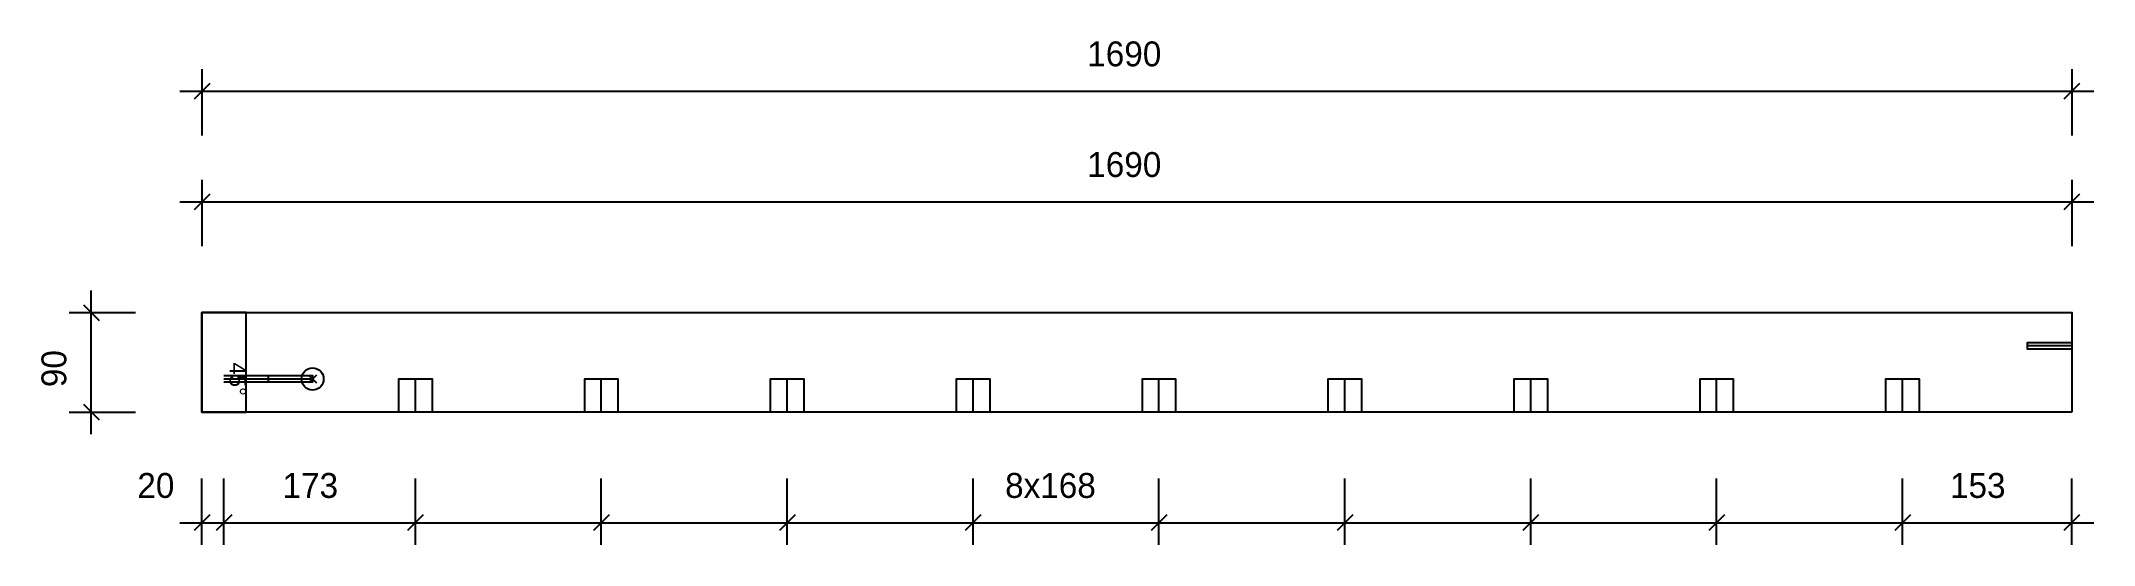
# Model space of a CAD drawing. Header units: millimetres. Extents: x -145 to 1710, y -120 to 335.
import ezdxf
from ezdxf.enums import TextEntityAlignment as Align

# ---------------------------------------------------------------- set-up
doc = ezdxf.new("R2010")
doc.units = ezdxf.units.MM
for name, color, linetype in [('CONTOUR', 7, 'CONTINUOUS'), ('CUT_MITRE', 7, 'CONTINUOUS'), ('DIMLINES', 7, 'CONTINUOUS'), ('DIMLINESTEXT', 7, 'CONTINUOUS'), ('DRILLINGSOTHER', 7, 'CONTINUOUS'), ('DRILLINGSSIDE', 7, 'CONTINUOUS')]:
    doc.layers.add(name, color=color, linetype=linetype)

msp = doc.modelspace()

# ---------------------------------------------------------------- linework, layer by layer
at = {"layer": 'CONTOUR', "color": 0, "linetype": '0'}
msp.add_lwpolyline([(1690, 0), (0, 0), (0, 90), (1690, 90), (1690, 0)], dxfattribs=at)
at = {"layer": 'CUT_MITRE', "color": 1, "linetype": '1'}
msp.add_lwpolyline([(40, 0), (40, 45), (40, 90), (0, 90), (0, 0), (40, 0)], dxfattribs=at)
at = {"layer": 'DIMLINES', "color": 0}
for p, q in [((7.071, 297.071), (-7.071, 282.929)), ((0, 310), (0, 250)), ((1697.071, 297.071), (1682.929, 282.929)), ((1690, 310), (1690, 250)), ((-20, 290), (1710, 290)), ((0, 210), (0, 150)), ((1690, 210), (1690, 150)), ((-20, 190), (1710, 190)), ((7.071, 197.071), (-7.071, 182.929)), ((1697.071, 197.071), (1682.929, 182.929)), ((-107.071, 97.071), (-92.929, 82.929)), ((-100, -20), (-100, 110)), ((-120, 90), (-60, 90)), ((-120, 0), (-60, 0)), ((-107.071, 7.071), (-92.929, -7.071)), ((0, -120), (0, -60)), ((20, -120), (20, -60)), ((193, -120), (193, -60)), ((361, -120), (361, -60)), ((529, -120), (529, -60)), ((697, -120), (697, -60)), ((865, -120), (865, -60)), ((1033, -120), (1033, -60)), ((1201, -120), (1201, -60)), ((1369, -120), (1369, -60)), ((1537, -120), (1537, -60)), ((1690, -120), (1690, -60)), ((-20, -100), (1710, -100)), ((7.071, -92.929), (-7.071, -107.071)), ((27.071, -92.929), (12.929, -107.071)), ((200.071, -92.929), (185.929, -107.071)), ((368.071, -92.929), (353.929, -107.071)), ((536.071, -92.929), (521.929, -107.071)), ((704.071, -92.929), (689.929, -107.071)), ((872.071, -92.929), (857.929, -107.071)), ((1040.071, -92.929), (1025.929, -107.071)), ((1208.071, -92.929), (1193.929, -107.071)), ((1376.071, -92.929), (1361.929, -107.071)), ((1544.071, -92.929), (1529.929, -107.071)), ((1697.071, -92.929), (1682.929, -107.071))]:
    msp.add_line(p, q, dxfattribs=at)
at = {"layer": 'DRILLINGSOTHER', "color": 3}
for p, q in [((103.536, 33.536), (96.464, 26.464)), ((96.466, 33.536), (103.534, 26.464))]:
    msp.add_line(p, q, dxfattribs=at)
msp.add_circle((100, 30), 10, dxfattribs=at)
at = {"layer": 'DRILLINGSSIDE', "color": 3}
for p, q in [((1690, 60), (1650, 60)), ((20, 30), (60, 30)), ((20, 30), (100, 30)), ((193, 0), (193, 30)), ((361, 0), (361, 30)), ((529, 0), (529, 30)), ((697, 0), (697, 30)), ((865, 0), (865, 30)), ((1033, 0), (1033, 30)), ((1201, 0), (1201, 30)), ((1369, 0), (1369, 30)), ((1537, 0), (1537, 30))]:
    msp.add_line(p, q, dxfattribs=at)
at = {"layer": 'DRILLINGSSIDE', "color": 3, "linetype": '3'}
for points in [[(1690, 57), (1650, 57), (1650, 63), (1690, 63)], [(20, 33), (60, 33), (60, 27), (20, 27)], [(20, 33), (100, 33), (100, 27), (20, 27)], [(178, 0), (178, 30), (208, 30), (208, 0)], [(346, 0), (346, 30), (376, 30), (376, 0)], [(514, 0), (514, 30), (544, 30), (544, 0)], [(682, 0), (682, 30), (712, 30), (712, 0)], [(850, 0), (850, 30), (880, 30), (880, 0)], [(1018, 0), (1018, 30), (1048, 30), (1048, 0)], [(1186, 0), (1186, 30), (1216, 30), (1216, 0)], [(1354, 0), (1354, 30), (1384, 30), (1384, 0)], [(1522, 0), (1522, 30), (1552, 30), (1552, 0)]]:
    msp.add_lwpolyline(points, dxfattribs=at)

# ---------------------------------------------------------------- texts
at = {"layer": 'DIMLINESTEXT'}
for p in [(800.196, 335), (800.196, 235)]:
    msp.add_text('1690', height=22.5, dxfattribs=at).set_placement(p, align=Align.TOP_LEFT)
for s, height, rotation, p in [('90', 22.5, 90, (-145, 22.598)), ('45°', 15, 270, (40, 45)), ('20', 22.5, -360, (-58.304, -55)), ('173', 22.5, -360, (72.897, -55)), ('8x168', 22.5, -360, (725.949, -55)), ('153', 22.5, -360, (1579.897, -55))]:
    msp.add_text(s, height=height, rotation=rotation, dxfattribs=at).set_placement(p, align=Align.TOP_LEFT)

doc.saveas('drawing.dxf')
